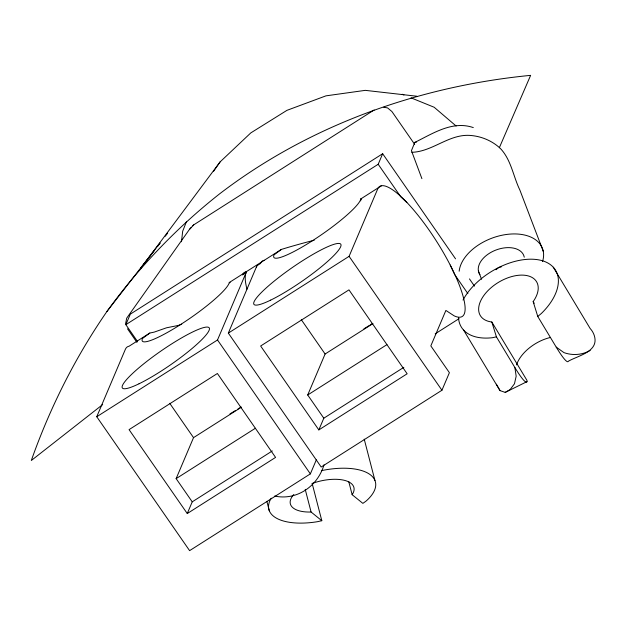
<?xml version="1.0" encoding="UTF-8"?>
<svg xmlns="http://www.w3.org/2000/svg" width="626" height="626" viewBox="0 0 626 626"><rect width="100%" height="100%" fill="white"/><g stroke="black" fill="none" stroke-linecap="round" stroke-linejoin="round"><path stroke-width="0.94" d="M181.462 241.753L182.69 231.182L186.587 221.354M125.63 323.54L126.71 318.149L189.49 229.343L193.739 224.844L374.137 109.98M473.295 127.587C452.418 120.372 432.699 133.604 414.811 142.407L411.438 150.67L421.901 178.653M137.384 341.295L125.849 324.667L130.325 314.127L382.666 153.73L455.556 258.851M316.333 459.828L310.363 473.882L189.608 550.645L96.748 416.736L125.333 349.402A77.029 18.584 57.6 0 1 129.058 346.225L149.778 333.055L154.215 332.109L166.524 327.797L178.175 325.473L181.72 324.205M96.748 416.736L217.512 339.973L246.096 272.639L242.489 274.931A77.029 18.584 57.6 0 1 246.214 271.754M228.326 333.102L349.089 256.339L377.666 189.005A77.029 18.584 57.6 0 1 440.618 247.873A77.029 18.584 57.6 0 1 454.179 315.856L445.884 310.433L430.829 345.896L449.398 372.681L441.94 390.248L321.185 467.012L228.326 333.102L256.91 265.768L260.51 263.476A77.029 18.584 57.6 0 1 264.242 260.299M187.26 513.547L275.573 457.41L217.386 373.495L129.066 429.632L187.26 513.547L192.229 501.841L176.133 478.632L193.528 437.644L241.401 407.213M125.849 324.667L378.19 164.27L382.666 153.73M318.83 429.913L407.15 373.777L348.964 289.861L260.643 345.998L318.83 429.913L323.806 418.207L307.71 394.99L325.105 354.011L372.979 323.579M499.321 147.752L530.629 75.355C418.778 86.231 309.041 125.317 219.476 193.95C176.649 227.731 138.8 267.341 106.874 311.56C75.104 357.595 49.947 407.8 31.3 460.509L102.672 404.576M213.458 171.485L220.094 161.907L250.815 132.892L286.919 110.356L325.966 95.848L365.271 90.355L416.814 96.224M220.094 161.907L140.545 268.538L154.176 250.838M157.736 246.221L160.107 243.146M106.874 311.56L159.912 243.115M165.272 236.198L167.658 233.115M463.584 330.074L500.033 390.616L505.213 392.385L527.014 381.625A44.016 5.086 63.7 0 1 514.877 367.532L496.418 336.851L491.825 321.999A32.818 19.093 -31 0 1 483.695 295.699A32.818 19.093 -31 0 1 525.034 275.291A32.818 19.093 -31 0 1 533.164 301.591L537.757 316.451L556.224 347.125A44.016 5.086 63.7 0 0 568.361 361.218C578.361 355.482 599.152 351.679 594.364 335.81A55.018 32.004 -31 0 0 590.201 328.564L553.274 267.216M189.49 229.343L191.212 227.52M192.847 225.79L193.739 224.844M537.757 316.451L541.279 313.548A55.018 32.004 -31 0 0 538.313 259.798A55.018 32.004 -31 0 0 463.029 300.057M495.964 269.728L498.797 267.474L501.426 266.817M149.778 333.055L142.454 338.517A52.819 8.404 -34.7 0 0 179.748 325.074A52.819 8.404 -34.7 0 0 228.967 283.523L230.055 282.287L229.1 282.639L281.356 249.422C292.248 246.088 303.164 243.029 314.189 240.251M281.356 249.422L274.031 254.884A52.819 8.404 -34.7 0 0 311.325 241.44A52.819 8.404 -34.7 0 0 360.545 199.89L361.625 198.645L360.678 198.998L360.717 200.852M505.213 392.385L510.08 389.615L514.47 383.777L516.168 376.21L514.877 367.532M360.678 198.998L381.398 185.828M176.133 478.632L255.369 428.262M307.71 394.99L386.946 344.629M435.18 333.838L459.093 318.634M192.229 501.841L272.294 450.947M323.806 418.207L403.864 367.313M590.162 350.458L590.115 350.482C582.164 355.02 572.54 355.709 563.963 352.618L556.224 347.125M312.171 483.499L321.811 520.707L317.28 521.724A55.018 24.524 -14.5 0 1 271.238 498.186M414.811 142.407L416.572 142.032M496.418 336.851L492.271 337.735A55.018 32.004 -31 0 1 458.522 317.656M411.838 152.298C432.23 151.766 448.568 134.308 469.43 135.373C480.948 136.077 491.95 140.576 500.393 148.487C511.223 159.896 513.163 176.227 519.854 189.999L543.298 251.425M383.769 107.242L387.588 107.915L391.899 111.522L414.678 144.371M402.174 94.244L403.95 94.964M411.055 97.859L434.154 107.249L456.104 125.998M312.163 483.444A32.818 14.633 -14.5 0 1 345.145 480.525A32.818 14.633 -14.5 0 1 352.148 494.697L362.869 503.382L365.944 501.191A55.018 24.524 -14.5 0 0 369.551 474.203A55.018 24.524 -14.5 0 0 321.373 470.658M293.805 494.493A32.818 14.633 -14.5 0 0 311.091 512.021L321.811 520.707M406.869 202.503L400.703 196.736L378.19 164.27M469.469 278.906L474.477 286.129M467.896 293.641L454.719 274.634L450.204 264.994M349.089 256.339L441.94 390.248M301.286 319.659L325.105 354.011M217.512 339.973L310.363 473.882M127.501 328.783L136.945 342.399M169.716 403.3L193.528 437.644M533.164 301.591L534.174 303.266M491.825 321.999L527.006 380.451L527.014 381.625M496.355 384.184L500.033 390.616M478.413 271.05L481.543 279.251M364.222 439.147L374.958 480.549M348.721 481.48L352.148 494.697M305.222 489.368L311.091 512.021M266.856 501.363L269.297 510.785M323.994 464.836A44.016 41.23 -74.1 0 1 274.65 496.042M479.923 274.681A24.038 15.079 -20.9 0 1 495.549 250.189A24.038 15.079 -20.9 0 1 524.252 257.184M516.528 364.919A32.818 19.093 -31 0 1 550.27 337.508M459.163 271.214A44.016 27.607 -20.9 0 1 507.678 234.32A44.016 27.607 -20.9 0 1 542.531 261.551M240.955 407.041A52.819 8.404 -34.7 0 1 237.935 408.989M235.532 410.5A52.819 8.404 -34.7 0 1 229.985 413.864M246.973 289.173A77.029 18.584 57.6 0 1 246.096 272.639M371.774 323.9A52.819 8.404 -34.7 0 1 370.263 324.878M369.512 325.356A52.819 8.404 -34.7 0 1 363.917 328.822M256.433 267.232A77.029 18.584 57.6 0 1 256.91 265.768M139.035 383.777A52.819 8.404 -34.7 0 0 209.084 330.364A52.819 8.404 -34.7 0 0 149.364 359.441A52.819 8.404 -34.7 0 0 139.035 383.777M270.612 300.144A52.819 8.404 -34.7 0 0 340.661 246.73A52.819 8.404 -34.7 0 0 280.941 275.808A52.819 8.404 -34.7 0 0 270.612 300.144"/></g></svg>
